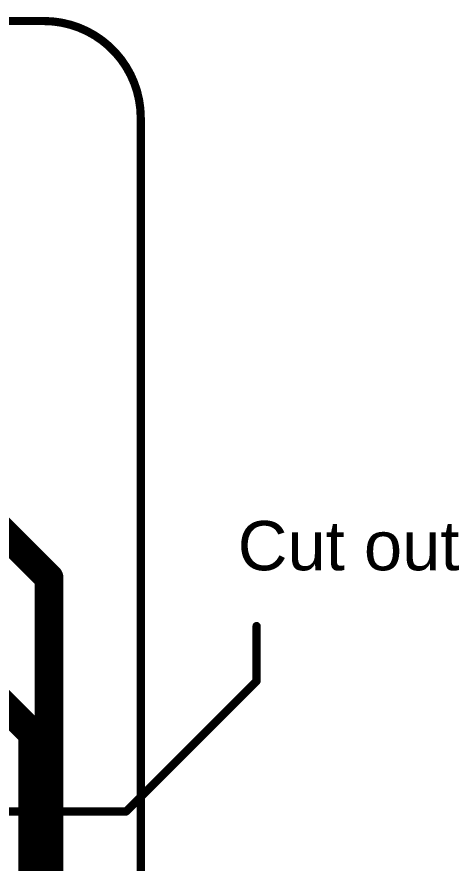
# Model space of a CAD drawing. Header units: inches. Extents: x -0.01 to 1.53, y 0 to 1.97.
# Drawn here: x 0.991 to 1.529, y 0.942 to 1.974 of the extents above; entities that cross this region are included whole.
import ezdxf

# ---------------------------------------------------------------- set-up
doc = ezdxf.new("R2010")
doc.units = ezdxf.units.IN
doc.header["$MEASUREMENT"] = 0
for name, color, linetype in [('Bottom Layer', 5, 'Continuous'), ('Mechanical 1', 6, 'Continuous'), ('Top Layer', 1, 'Continuous')]:
    doc.layers.add(name, color=color, linetype=linetype)
doc.styles.add('Arial', font='', dxfattribs={"height": 0.2})
doc.styles.get('Arial').set_extended_font_data('Arial')

msp = doc.modelspace()

# ---------------------------------------------------------------- linework, layer by layer
at = {"layer": 'Bottom Layer'}
for points in [[(0.92, 1.4, 0.035, 0.035, 0), (1.03, 1.29, 0.035, 0.035, 0)], [(1.03, 0.79, 0.035, 0.035, 0), (1.03, 1.29, 0.035, 0.035, 0)]]:
    msp.add_lwpolyline(points, format="xyseb", dxfattribs=at)
msp.add_lwpolyline([(1.0212, 1.29, 0.0175, 0.0175, 1), (1.0388, 1.29, 0.0175, 0.0175, 1)], format="xyseb", close=True, dxfattribs=at)
msp.add_lwpolyline([(1.0212, 1.29, 0.0175, 0.0175, 1), (1.0388, 1.29, 0.0175, 0.0175, 1)], format="xyseb", close=True, dxfattribs=at)
at = {"layer": 'Mechanical 1'}
for points in [[(0.7874, 1.9685, 0.01, 0.01, 0), (1.0236, 1.9685, 0.01, 0.01, 0)], [(1.0236, 1.9685, 0.01, 0.01, -0.414214), (1.1417, 1.8504, 0.01, 0.01, 0)], [(1.1417, 0, 0.01, 0.01, 0), (1.1417, 1.8504, 0.01, 0.01, 0)], [(1.2828, 1.1642, 0.01, 0.01, 0), (1.2828, 1.2312, 0.01, 0.01, 0)], [(1.1238, 1.0052, 0.01, 0.01, 0), (1.2828, 1.1642, 0.01, 0.01, 0)], [(0.8802, 1.0052, 0.01, 0.01, 0), (1.1002, 1.0052, 0.01, 0.01, 0)], [(1.0968, 1.0052, 0.01, 0.01, 0), (1.1238, 1.0052, 0.01, 0.01, 0)]]:
    msp.add_lwpolyline(points, format="xyseb", dxfattribs=at)
for points in [[(1.0211, 1.9685, 0.005, 0.005, 1), (1.0261, 1.9685, 0.005, 0.005, 1)], [(1.0211, 1.9685, 0.005, 0.005, 1), (1.0261, 1.9685, 0.005, 0.005, 1)], [(1.1392, 1.8504, 0.005, 0.005, 1), (1.1442, 1.8504, 0.005, 0.005, 1)], [(1.1392, 1.8504, 0.005, 0.005, 1), (1.1442, 1.8504, 0.005, 0.005, 1)], [(1.2803, 1.2312, 0.005, 0.005, 1), (1.2853, 1.2312, 0.005, 0.005, 1)], [(1.2803, 1.1642, 0.005, 0.005, 1), (1.2853, 1.1642, 0.005, 0.005, 1)], [(1.2803, 1.1642, 0.005, 0.005, 1), (1.2853, 1.1642, 0.005, 0.005, 1)], [(1.0943, 1.0052, 0.005, 0.005, 1), (1.0993, 1.0052, 0.005, 0.005, 1)], [(1.0977, 1.0052, 0.005, 0.005, 1), (1.1027, 1.0052, 0.005, 0.005, 1)], [(1.1213, 1.0052, 0.005, 0.005, 1), (1.1263, 1.0052, 0.005, 0.005, 1)], [(1.1213, 1.0052, 0.005, 0.005, 1), (1.1263, 1.0052, 0.005, 0.005, 1)]]:
    msp.add_lwpolyline(points, format="xyseb", close=True, dxfattribs=at)
at = {"layer": 'Top Layer'}
for points in [[(0.8693, 1.2407, 0.035, 0.035, 0), (1.01, 1.1, 0.035, 0.035, 0)], [(1.01, 0.3013, 0.035, 0.035, 0), (1.01, 1.1, 0.035, 0.035, 0)]]:
    msp.add_lwpolyline(points, format="xyseb", dxfattribs=at)
msp.add_lwpolyline([(1.0012, 1.1, 0.0175, 0.0175, 1), (1.0188, 1.1, 0.0175, 0.0175, 1)], format="xyseb", close=True, dxfattribs=at)
msp.add_lwpolyline([(1.0012, 1.1, 0.0175, 0.0175, 1), (1.0188, 1.1, 0.0175, 0.0175, 1)], format="xyseb", close=True, dxfattribs=at)

# ---------------------------------------------------------------- texts
at = {"layer": 'Mechanical 1', "style": 'Arial'}
msp.add_text('Cut out', height=0.06, rotation=360, dxfattribs=at).set_placement((1.2598, 1.2992))

doc.saveas('drawing.dxf')
